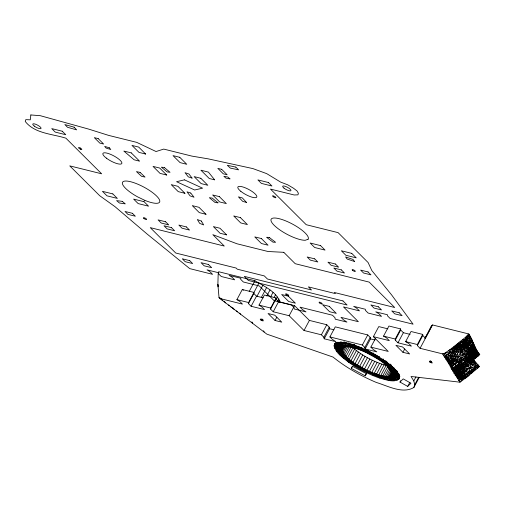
<?xml version="1.0" encoding="UTF-8"?>
<svg xmlns="http://www.w3.org/2000/svg" width="505" height="505" viewBox="0 0 505 505"><rect width="100%" height="100%" fill="white"/><g stroke="black" fill="none" stroke-linecap="round" stroke-linejoin="round"><path stroke-width="0.76" d="M473.311 342.737L470.306 346.38L470.306 348.759L457.7 366.983L453.288 369.168L451.577 368.959C459.209 362.906 467.845 356.505 477.983 356.063L479.75 354.504C474.523 348.576 473.204 340.402 468.785 333.963L432.545 324.949L431.554 325.845L424.831 338.438M419.264 377.393L413.892 387.461C402.668 394.291 387.581 385.826 376.389 382.481C360.936 375.928 346.159 367.615 333.054 357.079L266.874 334.152L222.737 300.69L219.018 297.325L217.876 284.416L218.185 273.843L218.684 271.734L254.93 280.755C264.109 286.329 276.437 291.486 280.105 302.369M387.878 328.85L378.769 326.59L373.384 336.677L389.317 340.648L386.653 337.997L383.541 336.115L388.932 326.009L400.635 328.919L395.245 339.025L395.282 340.117L397.978 342.8L411.411 346.146L408.753 343.495L405.635 341.614L411.026 331.501L422.735 334.417L417.338 344.524L417.382 345.616L420.072 348.298L442.494 353.872L447.133 360.917C457.757 358.38 467.068 349.593 465.989 338.098L465.408 337.359L468.785 333.963M476.272 349.391L475.849 349.896C467.1 354.933 456.552 359.112 451.135 368.132L453.219 367.337C461.336 368.612 469.732 368.038 477.869 367.861L477.515 366.188L477.894 364.812C469.416 367.387 467.655 358.973 462.965 354.706L462.189 352.067L460.762 351.411L460.484 345.439L461.179 344.208C469.423 341.557 479.037 351.909 473.494 359.749L479.472 366.554L466.967 377.033L459.948 382.19L451.135 368.132L450.302 366.365L450.845 364.376C454.582 360.488 461.191 357.66 460.762 351.411C465.345 347.705 471.178 343.362 469.158 336.368L469.801 335.554M479.75 354.504C469.467 355.04 460.219 359.794 452.341 366.327L450.302 366.365L448.244 362.748L448.926 360.299L448.364 358.039L448.509 354.927L452.051 348.084L465.408 337.359M467.175 335.8L467.561 336.343C467.441 345.59 463.685 355.091 458.098 362.42C462.536 367.533 459.796 372.254 456.362 376.806C460.484 375.442 464.871 373.271 469.227 375.139L468.93 373.214L469.732 367.975L472.705 358.518L473.387 346.948L474.018 344.492M473.854 344.094L472.478 345.83L472.491 349.832L471.001 354.712L471.632 359.143L472.453 359.756L473.494 359.749L477.983 356.063L478.967 354.889L479.1 353.784M459.973 341.999C463.931 341.759 468.444 341.689 471.588 344.568L471.462 349.372L470.66 350.653L454.052 359.345L448.402 361.574L447.133 360.917L448.364 358.039L450.271 355.558L455.055 347.08L457.208 344.883L460.206 343.432L461.097 341.077M472.169 340.2L467.952 347.087L467.712 349.668L462.965 354.706C459.619 353.904 457.259 350.95 456.084 347.844L454.456 346.278M476.569 349.902L476.455 351.026C477.825 353.601 476.84 356.991 474.643 358.771L472.705 358.518L457.7 366.983L457.764 367.956L453.288 369.168L452.455 370.62C459.992 368.48 468.242 365.828 473.494 359.749L472.914 364.938L457.511 378.592L457.972 376.383L461.229 373.384L464.234 369.603C464.581 365.393 459.973 362.205 461.557 357.931L459.468 356.644C454.399 356.839 448.989 355.848 444.684 353.248L442.494 353.872M375.524 338.388L370.866 347.118L373.315 349.555L376.825 351.871L365.14 348.961L370.519 338.893L370.19 337.372L367.747 334.935L335.276 326.855L329.898 336.923L332.341 339.36L335.882 341.683L324.197 338.779L323.85 337.245L321.401 334.809L304.016 330.485L289.15 315.72L273.218 311.755L270.56 309.111L275.951 299.004L276.102 297.931L264.393 295.021L259.002 305.127L261.855 306.92L264.551 309.603L251.124 306.264L248.466 303.612L253.857 293.506L254.002 292.433L242.299 289.523L236.908 299.629L239.761 301.422L242.457 304.105L220.035 298.524M341.822 349.536C342.15 346.177 346.638 346.619 349.056 346.891C355.223 347.825 361.069 350.205 366.687 352.837C375.846 358.108 387.796 363.082 391.785 373.58C391.463 376.945 386.975 376.503 384.551 376.225C378.384 375.291 372.545 372.917 366.927 370.279C357.761 365.014 345.818 360.033 341.822 349.536L343.261 346.853M248.466 303.612L248.611 302.545L258.983 282.907M270.56 309.111L270.705 308.044L276.102 297.931M444.122 353.513L443.813 355.703C447.891 358.556 453.307 358.19 457.41 361.006L458.098 362.42M380.069 375.385L379.287 377.974C368.391 374.167 358.07 368.795 348.595 362.218C343.059 357.698 335.781 353.323 334.083 345.881L334.72 343.987L336.153 342.605L335.522 344.473C340.515 357.616 355.305 363.953 366.775 370.632C376.73 374.129 388.686 382.077 399.24 377.172L399.663 375.928M475.091 347.042L474.296 347.926L474.037 349.605L473.248 350.116L466.191 354.22L462.965 354.706M476.916 350.495L476.455 351.026L473.217 351.897L467.819 352.067L465.818 351.701L466.904 346.152L462.63 341.898L469.145 334.499M475.344 347.56L475.136 348.873L476.455 351.026L472.491 349.832L470.66 350.653C465.433 350.129 463.552 344.397 464.253 339.878L462.365 339.998M379.287 377.974C385.435 379.438 393.016 383.011 398.887 379.135L399.67 376.591M477.162 350.912L476.922 352.263L466.191 354.22M479.472 366.554C472.068 365.601 465.155 371.308 457.606 369.13L456.905 371.939L455.119 374.994L456.842 375.385L462.41 374.628L463.243 375.884L467.971 376.2L467.106 374.508L473.305 370.537L475.767 369.565L474.504 366.788L476.537 363.36L473.299 362.356L470.818 360.949L463.255 365.418L457.764 367.956M454.014 373.227L464.234 369.603L455.119 374.994L464.31 372.968L471.601 373.29L471.013 371.85C465.383 369.382 459.72 373.34 454.014 373.227L455.497 368.757L461.179 360.198M447.133 360.917L448.244 362.748C455.03 358.31 456.779 350.003 458.881 342.863M352.143 362.091C347.68 358.449 341.822 354.927 340.458 348.936L341.336 345.445C346.159 342.264 352.389 345.199 357.439 346.405L356.751 348.343C351.802 347.162 345.698 344.29 340.97 347.408C342.453 344.801 339.568 341.487 336.766 342.365L336.147 344.208C337.062 349.492 341.733 352.97 345.433 356.41L343.64 358.443M374.104 373.151L373.151 375.669M448.509 354.927L446.767 357.237L446.029 359.194L448.926 360.299L453.433 353.708L457.448 344.025M431.554 325.845L428.707 331.716M413.892 387.461L414.763 384.64L418.708 377.254M335.585 342.977L334.083 345.881M337.441 342.257L336.835 344.069C337.555 348.5 341.153 351.695 344.309 354.586M338.135 342.27L337.542 344.056L338.123 346.405L341.759 351.354M338.823 342.422L338.236 344.17L338.811 346.474L340.515 349.245L341.127 349.378M340.458 348.936L341.348 346.133C351.783 341.954 363.171 349.883 372.633 353.917C380.473 359.011 390.851 363.688 394.001 373.151L393.483 374.691L391.135 376.692C384.539 377.992 378.011 375.101 371.914 372.924L372.235 372.362M391.135 376.692L392.637 375.714C392.827 373.201 395.699 371.566 397.927 372.696L397.353 374.413L395.667 375.512L392.928 375.966L392.385 375.657L395.062 375.215L396.709 374.136L397.271 372.463L396.905 370.992M398.325 373.637L397.934 374.805L396.21 375.928L391.167 376.257M398.83 374.11L398.432 375.303L396.677 376.446L393.831 376.919L389.999 376.692L390.416 378.624L389.91 380.612M399.234 374.672L398.83 375.884C396.078 378.182 392.164 377.551 388.882 377.033M399.524 375.284L399.247 377.847C395.301 380.922 389.86 379.091 385.422 378.346C376.894 376.105 368.795 372.501 361.043 368.341C351.474 362.123 338.805 356.41 334.954 344.858C337.548 342.661 341.437 345.231 341.184 348.463C340.187 345.666 335.939 345.881 334.708 348.381M398.887 379.135L399.771 376.623L399.461 375.373M477.743 351.846L477.149 353.595L472.933 356.707L468.419 355.35L464.796 356.385L474.252 357.635L478.967 354.889M471.013 371.85L471.834 369.483L474.946 368.284M399.771 376.623L399.524 377.235C396.614 367.192 385.896 362.022 378.018 356.265C368.877 350.691 358.986 346.316 348.658 343.482L349.012 342.933M397.018 380.36C398.805 377.361 394.809 373.372 391.968 375.682C393.906 373.422 398.11 373.321 399.108 376.515C394.096 379.962 387.486 377.304 382.127 375.991M398.906 374.735L399.146 374.123M393.988 380.858L394.348 378.188L392.928 375.966M397.05 371.731L397.296 371.124M367.968 350.053L366.838 352.484L356.751 348.343M366.763 372.829L367.899 370.386M342.478 346.424L342.756 343.779L341.696 342.018L340.042 343.097L339.48 344.77L340.029 346.979L341.26 348.968M340.957 350.95L341.216 350.344M344.915 346.02L345.332 344.732L345.073 342.706L342.504 343.129L340.919 344.164L340.376 345.773L341.172 349.031M342.453 353.367L342.712 352.768M384.949 379.64L385.492 376.364M348.197 346.215L348.532 342.908M389.967 364.679L390.232 364.086M344.877 356.107L345.149 355.507M456.305 373.157L460.106 370.872L455.024 369.969L452.89 371.446L457.366 370.455L468.028 366.258L471.632 359.143L466.595 358.979L461.557 357.931L451.887 361.454L449.254 362.117L448.402 361.574M352.193 346.998L352.812 344.378C347.068 343.709 340.048 340.168 334.72 343.987M361.694 350.199L362.483 348.292L357.439 346.405M379.646 356.574L379.362 357.149L366.845 350.287M469.839 352.105L468.419 355.35L469.972 360.103L466.961 364.989L460.03 365.79C464.474 359.289 473.583 359.112 478.727 353.33M448.926 360.299L453.206 362.331L456.065 365.456L454.904 367.672L453.288 369.168M373.227 353.563L373.523 352.995M474.479 345.647L471.462 349.372L465.818 351.701L463.887 348.74L463.041 345.565L460.206 343.432L458.881 345.95C459.582 352.945 455.415 359.238 449.854 363.12L449.267 364.559L454.38 363.297L450.302 366.365M361.63 367.993L361.933 367.425M249.268 291.353L254.93 280.755M251.124 306.264L256.515 296.157L253.857 293.506M256.887 296.473L262.903 285.211M261.293 297.54L266.596 287.604M266.798 295.999L269.986 290.034M270.857 296.422L272.984 292.452M261.079 320.233C257.354 316.603 267.688 322.84 261.079 320.233L261.805 318.863M261.666 320.555L262.398 319.179M274.108 297.439L275.522 294.787M262.259 320.795L262.985 319.419M276.128 299.648L277.542 296.997M277.939 301.018L279 299.029M273.218 311.755L278.608 301.662L275.951 299.004M279.151 302.16L279.865 300.835M275.048 320.473L268.048 313.51L274.752 315.177L281.771 322.158L275.048 320.473L276.847 317.115M289.15 315.72L294.541 305.632L278.608 301.662M304.016 330.485L309.395 320.416L294.541 305.632M321.401 334.809L326.779 324.74L309.395 320.416M323.85 337.245L329.222 327.177L326.779 324.74M324.197 338.779L329.576 328.711L329.222 327.177M341.935 348.74L342.649 347.396M341.954 350.451L344.107 346.424M342.327 351.467L344.839 346.771M342.933 352.585L346.159 346.544M343.772 353.79L347.718 346.405M344.833 355.065L349.132 347.011M346.102 356.41L351.12 347.011M347.573 357.799L352.951 347.73C362.558 355.911 374.003 362.022 386.161 365.418L380.783 375.486M349.226 359.225L354.605 349.157M351.051 360.671L356.429 350.603M353.027 362.129L358.405 352.061M365.14 348.961L364.818 347.44L362.369 345.003L367.747 334.935M351.31 368.41L352.49 366.258L366.377 373.694L365.197 375.84L351.31 368.41L352.383 366.396M355.135 363.581L360.513 353.513M364.818 347.44L370.19 337.372M357.357 365.014L362.735 354.946M359.667 366.415L365.046 356.347M362.047 367.766L367.425 357.698M364.477 369.06L369.856 358.992M366.927 370.279L372.305 360.21M365.197 375.84L366.27 373.826M369.376 371.415L374.748 361.346M371.794 372.456L377.172 362.388M374.173 373.391L379.545 363.322M376.477 374.218L381.849 364.149M395.282 340.117L400.673 330.011L400.635 328.919M378.687 374.918L384.065 364.85M397.978 342.8L403.369 332.707L400.673 330.011M382.746 375.928L387.764 366.529M384.551 376.225L389.216 367.501M386.192 376.383L390.131 368.997M387.644 376.402L390.87 370.361M388.894 376.269L391.76 370.904M389.929 376.004L391.722 372.646M402.94 352.307L395.92 345.325L402.63 346.998L409.637 353.961L402.94 352.307L404.732 348.942M390.744 375.594L392.177 372.911M391.331 375.051L392.044 373.706M417.382 345.616L422.773 335.509L422.735 334.417M399.973 382.051L403.224 378.883L410.944 383.245L407.687 386.413L399.973 382.051L400.692 380.707M425.172 338.344L428 333.041M420.072 348.298L432.545 324.949M407.687 386.413L409.839 382.386M414.763 384.64L413.797 380.928L415.95 376.9M429.641 361.952C428.461 359.074 436.143 365.443 429.641 361.952L430.374 360.583M430.721 362.615L431.453 361.245M360.381 369.553L361.7 367.204M393.149 374.186C390.024 364.812 379.741 360.166 371.977 355.122L372.974 353.317M376.919 358.007L378.018 356.265M446.572 354.554L444.911 357.471L446.767 357.237L446.572 354.554L455.384 349.498L456.937 349.776L460.743 349.308L461.86 349.933L462.189 352.067L464.632 350.306M354.245 365.974L355.735 363.726M476.537 363.36L472.914 364.938L475.413 362.072M381.471 361.031L383.112 358.891M376.856 374.773L377.191 374.218M348.595 362.218L350.243 360.078M385.46 364.067L387.24 362.041M354.321 345.149L354.655 344.599M471.601 373.29L473.305 370.537C468.842 367.754 464.991 363.632 463.533 358.481M388.73 367.015L391.23 364.818M472.402 340.717L465.395 344.669L461.412 346.14L460.648 347.358L456.084 347.844L449.235 350.142L444.684 353.248M385.41 376.9L385.763 376.351M391.16 369.748L391.987 368.675L393.786 367.697L395.365 370.247L395.888 372.368L395.346 373.978L393.761 375.013L392.48 375.228M455.207 364.427L457.41 361.006L449.854 363.12L448.244 362.748M339.575 354.781L342.087 352.585M392.65 372.172L394.07 370.714L396.046 370.184L396.583 372.349L396.034 373.99L394.418 375.045L392.448 375.366M392.637 375.714L393.515 373.624C389.323 362.577 376.768 357.426 367.148 351.884C359.225 349.005 349.624 342.838 341.228 346.796L340.717 348.324L341.052 349.668M343.697 342.504L344.056 341.961M336.557 351.385L338.552 349.555L340.515 349.245M470.306 346.38L467.712 349.668L470.306 348.759L472.478 345.83L471.588 344.568L466.904 346.152L471.462 349.372M460.453 341.582L464.448 345.048L461.86 349.933L461.627 348.008L458.881 345.95L458.622 344.107L464.253 339.878L465.799 341.999L470.622 337.113M472.491 349.832L474.296 347.926L472.478 345.83M467.106 374.508L465.553 375.733L457.511 378.592L466.001 377.791L458.679 380.379L463.243 375.884L471.834 369.483L475.767 369.565M475.672 348.254L474.037 349.605L475.849 349.896M464.284 341.86L465.591 343.589L469.366 340.73L471.335 338.508M456.88 344.473L457.498 346.411L460.743 349.308L461.627 348.008C465.219 345.521 469.808 344.637 472.503 341.026M477.572 351.556L476.922 352.263L473.235 350.861L470.66 350.653M466.513 348.652L467.952 347.087M464.253 339.878L465.938 340.117L467.687 338.375L471.184 338.18M478.21 352.541L477.149 353.595L468.419 355.35L473.217 351.897L477.149 353.595L478.588 353.096M477.515 366.188L478.462 365.443M470.818 360.949L477.983 356.063M449.235 350.142L452.051 348.084M462.63 341.898L463.041 345.565L461.627 348.008L461.412 346.14L460.484 345.439L455.055 347.08L451.464 349.719C453.945 352.08 457.612 352.124 460.762 351.411L458.742 349.681L455.674 345.376M336.343 342.624L335.099 343.438L334.468 345.332C339.65 358.992 355.185 365.361 367.078 372.223C376.881 375.783 388.749 383.402 399.133 378.516M340.591 341.967L339.467 342.699L338.893 344.41L339.455 346.67L340.793 348.835M392.524 375.335L394.058 374.331L394.582 372.772C393.193 366.655 387.209 363.057 382.657 359.345M393.111 375.108L394.67 374.085L395.2 372.507L394.683 370.424L393.136 367.918L390.624 365.09M455.34 354.055L451.729 353.102L454.5 351.48L455.34 354.055L452.19 356.069L451.729 353.102L448.339 350.786M462.119 363.145L454.904 367.672L451.577 368.959M452.455 370.62L455.497 368.757L457.606 369.13M477.894 364.812L474.504 366.788L477.869 367.861M472.705 358.518L474.252 357.635M456.362 376.806L464.31 372.968L465.553 375.733L459.948 382.19L411.026 376.477L413.797 380.928M469.732 367.975L458.123 374.053M446.029 359.194L448.364 358.039M458.679 380.379L463.192 378.138L466.967 377.033L458.881 377.538L457.972 376.383L463.243 375.884L458.881 377.538M469.65 335.345L466.229 336.608M474.694 358.31L476.114 357.641L475.773 357.691M466.557 370.935L456.842 375.385M468.116 334.708L469.006 334.304M460.194 378.617L464.272 376.926L467.971 376.2M471.588 344.568L473.722 343.785M470.275 343.507L473.21 342.497M465.938 340.117L469.366 340.73L471.986 339.903M473.387 346.948L474.927 346.683M217.964 286.764L218.469 286.676L217.964 286.228M217.945 285.559L218.438 285.476L217.876 284.416M344.776 342.1L342.15 342.529L340.534 343.589L339.985 345.231L341.323 348.69M445.448 352.774L450.075 352.212L450.529 358.342L457.65 354.106L455.384 349.498L454.045 348.766M469.972 360.103L464.127 360.223M453.433 347.08L455.055 347.08M455.169 345.78L456.034 345.786M456.324 344.871L457.208 344.883M476.007 348.904L475.136 348.873L474.296 347.926M345.073 342.706L347.15 342.826M348.677 343.564L345.281 343.362L342.756 343.779L341.197 344.795L340.812 347.004M469.366 340.73L471.601 340.938M465.932 357.622L471.253 358.272M470.338 336.551L467.561 336.343L469.454 338.52M465.989 338.098L467.687 338.375M403.369 332.707L410.085 334.373M383.541 336.115L395.245 339.025M405.635 341.614L417.338 344.524M329.576 328.711L333.956 329.797M370.519 338.893L374.899 339.985M329.898 336.923L362.369 345.003M370.866 347.118L388.25 351.442L373.384 336.677M256.515 296.157L263.231 297.83M236.908 299.629L248.611 302.545M259.002 305.127L270.705 308.044M228.424 305.052L229.611 305.392M353.487 344.574L354.838 344.972M454.765 371.289L456.905 371.939M80.522 149.209L81.097 149.404A1.831 0.505 28.1 0 0 81.778 149.164L80.547 148.142M376.092 373.896L379.406 375.133M366.838 352.484L371.977 355.122M367.659 370.967L355.35 364.225M233.771 308.505L232.527 307.854L234.251 309.502M242.299 289.523L243.442 290.236M219.018 297.325L221.846 299.471M385.473 360.69L386.647 361.593M346.032 356.871L348.437 358.702M456.065 365.456L457.7 366.983L468.028 366.258L473.299 362.356L474.359 360.822L474.946 362.874M217.889 285.009L218.438 285.476M219.132 297.533L222.737 300.69M422.773 335.509L425.469 338.198M224.113 301.188L225.659 302.918M230.406 306.295L231.202 307.191M453.219 367.337L449.254 362.117M236.561 310.84L237.394 311.837M239.641 313.1L240.531 314.173M458.13 343.463L458.622 344.107M251.9 321.874L252.715 323.137M263.578 330.762L264.121 331.968M444.406 353.412L445.58 356.29M460.206 343.432L460.484 345.439M461.179 344.208L461.412 346.14M272.713 195.953L273.401 196.843A1.831 0.505 28.1 0 0 275.181 197.695L275.616 197.752A1.761 0.486 28.1 0 0 274.897 196.596A1.761 0.486 28.1 0 0 272.763 195.978M80.503 149.202A1.831 0.505 28.1 0 1 78.546 147.706A1.831 0.505 28.1 0 1 80.503 148.098M30.849 114.951L30.281 119.824L25.768 119.641L25.25 121.471C34.694 133.61 52.387 133.888 65.903 138.187L101.65 173.802L69.759 165.867L99.763 195.763L114.932 206.614L147.239 234.143L189.747 268.616L212.58 274.335L209.891 271.652L207.031 269.859L218.734 272.776L218.589 273.843L221.247 276.494L234.68 279.833L231.984 277.15L229.125 275.364L240.828 278.274L240.683 279.341L243.341 281.986L259.273 285.95L274.146 300.715L291.524 305.039L293.973 307.476L294.32 309.01L306.005 311.913L302.47 309.59L300.02 307.154L332.492 315.234L334.941 317.67L335.263 319.198L346.948 322.102L343.438 319.785L340.989 317.348L358.354 321.71L343.507 306.914L359.44 310.878L356.783 308.233L353.664 306.346L365.367 309.262L365.412 310.348L368.101 313.037L381.534 316.376L378.876 313.725L375.758 311.844L387.461 314.754L387.505 315.846L390.201 318.529L413.071 324.185L391.646 294.952L371.825 270.535L368.113 262.537L338.11 232.641L306.219 224.706L270.472 189.085L294.169 194.98L297.969 194.835L298.379 193.251L297.028 190.953L293.468 188.207L287.724 184.824L280.679 182.122L266.703 173.638L252.929 168.601L208.199 158.854L191.837 156.095L163.734 149.089L156.045 151.532L136.678 142.353L108.626 135.391L88.747 129.129L40.318 115.695L30.849 114.951M467.87 361.327L466.121 363.865L462.713 364.294L464.739 361.586L467.87 361.327M475.104 353.948L473.034 355.52L471.001 354.712L473.179 353.064L475.104 353.948M308.056 239.256L305.291 240.266A21.014 5.789 28.1 0 1 274.139 225.274A21.014 5.789 28.1 0 1 285.918 220.969A21.014 5.789 28.1 0 1 308.056 239.256M184.451 179.837L176.58 181.712L194.646 189.994L202.562 188.176L184.451 179.837M269.203 237.419L266.596 237.287L273.009 242.16L275.604 242.299L269.203 237.419M283.785 252.323L267.991 251.496L237.003 243.782L212.839 234.667L224.27 246.055L150.263 227.641L175.74 253.024L236.144 268.054L237.287 269.19L264.317 275.913L267.423 279.006L311.497 289.977L308.397 286.884L335.427 293.607L334.285 292.471L394.689 307.501L369.218 282.118L295.217 263.705L283.785 252.323M164.352 167.546L161.385 167.168L167.111 171.883L170.04 172.306L164.352 167.546M217.983 202.827L215.016 202.448L209.335 197.689L212.264 198.111L217.983 202.827M122.235 201.356L116.605 200.624L119.47 203.023L125.284 203.856L122.235 201.356M229.927 178.871L226.013 178.189L223.898 176.321L227.831 177.028L229.927 178.871M235.797 167.098L227.345 165.312L230.312 168.096L238.594 169.85L235.797 167.098M140.081 172.401L136.464 171.605L141.526 176.302L145.03 177.085L140.081 172.401M131.262 152.882L123.839 151.064L134.141 159.795L139.582 161.171L131.262 152.882M214.631 179.824L209.247 178.505L200.927 170.217L208.426 172.11L214.631 179.824M226.6 234.857L220.054 233.247L213.388 226.606L219.972 228.247L226.6 234.857M145.648 154.044L138.989 152.396L131.969 145.415L138.717 147.094L145.648 154.044M166.713 175.027L160.047 173.385L153.028 166.398L159.7 168.051L166.713 175.027M219.321 196.609L212.662 194.968L219.675 201.943L226.341 203.597L219.321 196.609M240.38 217.598L233.72 215.951L240.733 222.932L247.406 224.58L240.38 217.598M179.767 157.307L173.019 155.628L180.07 162.61L186.768 164.289L179.767 157.307M98.172 138.604L94.334 137.65L99.794 143.085L103.626 144.039L98.172 138.604M221.682 169.333L217.844 168.38L223.305 173.821L227.143 174.774L221.682 169.333M62.273 131.231L51.756 128.611L55.253 132.102L65.77 134.715L62.273 131.231M268.433 182.526L257.916 179.913L261.413 183.397L271.936 186.017L268.433 182.526M112.817 193.914L102.446 191.338L106.984 195.839L117.349 198.414L112.817 193.914M144.013 201.672L133.636 199.096L138.174 203.597L148.539 206.173L144.013 201.672M261.369 238.543L254.791 236.908L261.42 243.517L268.035 245.19L261.369 238.543M132.411 213.312L125.006 211.469L127.929 214.379L135.334 216.222L132.411 213.312M368.031 271.936L360.627 270.099L363.549 273.009L370.954 274.853L368.031 271.936M165.596 221.764L158.103 219.902L161.24 223.027L168.733 224.889L165.596 221.764M186.37 226.934L178.877 225.066L182.015 228.197L189.508 230.059L186.37 226.934M314.678 258.857L307.191 256.995L310.329 260.125L317.822 261.988L314.678 258.857M335.453 264.027L327.966 262.164L331.103 265.289L338.596 267.158L335.453 264.027M171.479 227.629L163.992 225.767L167.13 228.891L174.623 230.76L171.479 227.629M341.342 269.897L333.856 268.035L336.993 271.16L344.479 273.022L341.342 269.897M208.533 264.544L201.041 262.682L204.178 265.807L211.671 267.675L208.533 264.544M378.39 306.813L370.897 304.944L374.035 308.075L381.527 309.937L378.39 306.813M189.728 260.643L182.318 258.8L185.24 261.71L192.645 263.553L189.728 260.643M399.177 312.759L391.773 310.916L394.695 313.826L402.1 315.669L399.177 312.759M342.971 300.93L244.3 276.38L248.416 280.477L347.087 305.026L342.971 300.93M288.387 296.201L281.676 294.529L288.69 301.517L295.4 303.189L288.387 296.201M329.279 306.377L322.575 304.704L329.588 311.692L336.292 313.365L329.279 306.377M200.832 178.29L194.135 176.617L201.129 183.593L207.826 185.272L200.832 178.29M184.925 193.301L178.233 191.629L171.233 184.641L177.93 186.326L184.925 193.301M205.983 214.284L199.292 212.611L192.291 205.63L198.989 207.309L205.983 214.284M320.555 245.607L310.165 243.019L314.659 247.507L325.037 250.095L320.555 245.607M351.751 253.371L341.361 250.777L345.856 255.271L356.233 257.859L351.751 253.371M246.478 202.41L242.747 201.4L238.448 196.874L242.362 197.954L246.478 202.41M74.14 127.191L64.848 124.565L67.544 127.292L76.64 129.861L74.14 127.191M109.339 147.82L104.674 146.387L106.113 148.066L110.797 149.518L109.339 147.82M192.058 178.095L188.308 176.851L185.038 172.691L188.971 174.036L192.058 178.095M190.751 193.068L187.008 191.824L190.088 195.883L194.021 197.221L190.751 193.068M354.655 261.539L347.206 259.078L345.597 256.938L353.001 259.444L354.655 261.539M201.312 221.045L197.335 219.542L199.715 223.412L203.679 224.914L201.312 221.045M144.809 200.34L137.499 196.817A21.014 5.789 28.1 0 1 125.442 181.036A21.014 5.789 28.1 0 1 156.594 196.028A21.014 5.789 28.1 0 1 144.809 200.34M319.514 302.893A1.749 0.48 28.1 0 0 322.139 303.928A1.749 0.48 28.1 0 0 320.258 302.35A1.749 0.48 28.1 0 0 319.514 302.893M352.597 270.358A1.793 0.492 28.1 0 0 355.286 271.425A1.793 0.492 28.1 0 0 353.355 269.803A1.793 0.492 28.1 0 0 352.597 270.358M34.283 126.098A4.69 1.294 28.1 0 0 41.044 128.466A4.69 1.294 28.1 0 0 35.419 124.167A4.69 1.294 28.1 0 0 34.283 126.098M106.353 158.128A10.706 2.954 28.1 0 0 121.793 163.532A10.706 2.954 28.1 0 0 108.947 153.716A10.706 2.954 28.1 0 0 106.353 158.128M286.07 294.573A1.749 0.48 28.1 0 0 288.696 295.608A1.749 0.48 28.1 0 0 286.815 294.03A1.749 0.48 28.1 0 0 286.07 294.573M143.881 218.431A1.793 0.492 28.1 0 0 146.57 219.492A1.793 0.492 28.1 0 0 144.645 217.876A1.793 0.492 28.1 0 0 143.881 218.431M283.968 188.112A4.69 1.294 28.1 0 0 290.893 190.72A4.69 1.294 28.1 0 0 285.584 186.446A4.69 1.294 28.1 0 0 283.968 188.112M240.816 191.319A10.706 2.954 28.1 0 0 256.622 197.272A10.706 2.954 28.1 0 0 244.521 187.519A10.706 2.954 28.1 0 0 240.816 191.319"/></g></svg>
